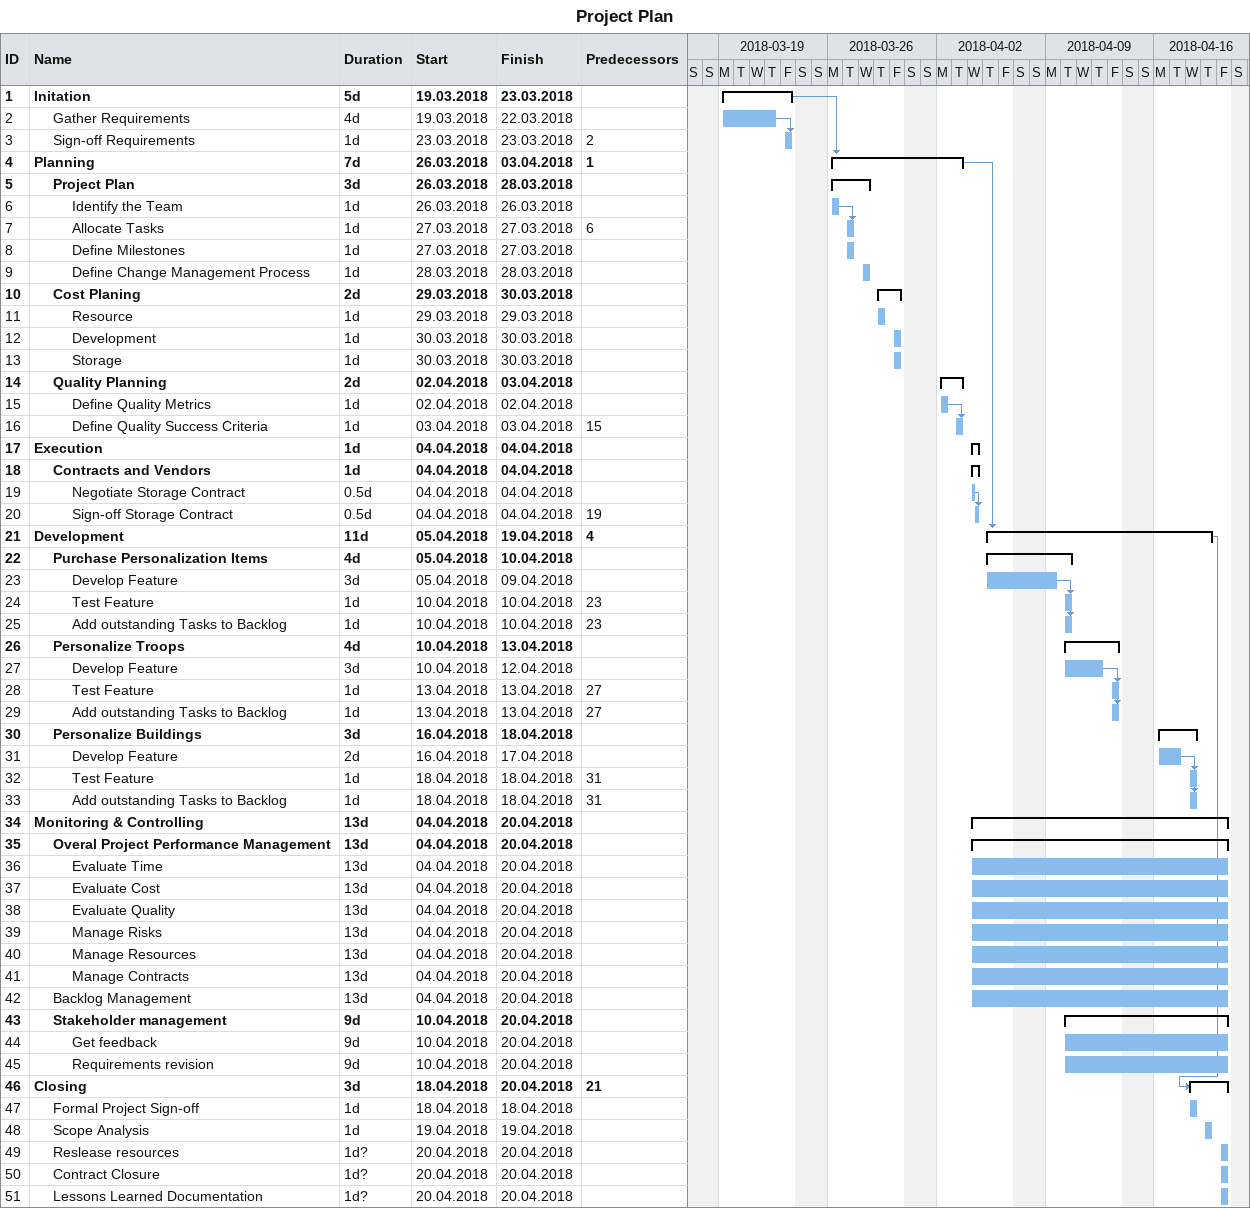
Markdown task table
Project Plan

| ID | Level | Task | Duration | Start | Finish | Predecessors |
|---|---|---|---|---|---|---|
| 1 | 1 | **Initation** | 5d | 2018-03-19 | 2018-03-23 |  |
| 2 | 2 | Gather Requirements | 4d | 2018-03-19 | 2018-03-22 |  |
| 3 | 2 | Sign-off Requirements | 1d | 2018-03-23 | 2018-03-23 | 2 |
| 4 | 1 | **Planning** | 7d | 2018-03-26 | 2018-04-03 | 1 |
| 5 | 2 | **Project Plan** | 3d | 2018-03-26 | 2018-03-28 |  |
| 6 | 3 | Identify the Team | 1d | 2018-03-26 | 2018-03-26 |  |
| 7 | 3 | Allocate Tasks | 1d | 2018-03-27 | 2018-03-27 | 6 |
| 8 | 3 | Define Milestones | 1d | 2018-03-27 | 2018-03-27 |  |
| 9 | 3 | Define Change Management Process | 1d | 2018-03-28 | 2018-03-28 |  |
| 10 | 2 | **Cost Planing** | 2d | 2018-03-29 | 2018-03-30 |  |
| 11 | 3 | Resource | 1d | 2018-03-29 | 2018-03-29 |  |
| 12 | 3 | Development | 1d | 2018-03-30 | 2018-03-30 |  |
| 13 | 3 | Storage | 1d | 2018-03-30 | 2018-03-30 |  |
| 14 | 2 | **Quality Planning** | 2d | 2018-04-02 | 2018-04-03 |  |
| 15 | 3 | Define Quality Metrics | 1d | 2018-04-02 | 2018-04-02 |  |
| 16 | 3 | Define Quality Success Criteria | 1d | 2018-04-03 | 2018-04-03 | 15 |
| 17 | 1 | **Execution** | 1d | 2018-04-04 | 2018-04-04 |  |
| 18 | 2 | **Contracts and Vendors** | 1d | 2018-04-04 | 2018-04-04 |  |
| 19 | 3 | Negotiate Storage Contract | 0.5d | 2018-04-04 | 2018-04-04 |  |
| 20 | 3 | Sign-off Storage Contract | 0.5d | 2018-04-04 | 2018-04-04 | 19 |
| 21 | 1 | **Development** | 11d | 2018-04-05 | 2018-04-19 | 4 |
| 22 | 2 | **Purchase Personalization Items** | 4d | 2018-04-05 | 2018-04-10 |  |
| 23 | 3 | Develop Feature | 3d | 2018-04-05 | 2018-04-09 |  |
| 24 | 3 | Test Feature | 1d | 2018-04-10 | 2018-04-10 | 23 |
| 25 | 3 | Add outstanding Tasks to Backlog | 1d | 2018-04-10 | 2018-04-10 | 23 |
| 26 | 2 | **Personalize Troops** | 4d | 2018-04-10 | 2018-04-13 |  |
| 27 | 3 | Develop Feature | 3d | 2018-04-10 | 2018-04-12 |  |
| 28 | 3 | Test Feature | 1d | 2018-04-13 | 2018-04-13 | 27 |
| 29 | 3 | Add outstanding Tasks to Backlog | 1d | 2018-04-13 | 2018-04-13 | 27 |
| 30 | 2 | **Personalize Buildings** | 3d | 2018-04-16 | 2018-04-18 |  |
| 31 | 3 | Develop Feature | 2d | 2018-04-16 | 2018-04-17 |  |
| 32 | 3 | Test Feature | 1d | 2018-04-18 | 2018-04-18 | 31 |
| 33 | 3 | Add outstanding Tasks to Backlog | 1d | 2018-04-18 | 2018-04-18 | 31 |
| 34 | 1 | **Monitoring & Controlling** | 13d | 2018-04-04 | 2018-04-20 |  |
| 35 | 2 | **Overal Project Performance Management** | 13d | 2018-04-04 | 2018-04-20 |  |
| 36 | 3 | Evaluate Time | 13d | 2018-04-04 | 2018-04-20 |  |
| 37 | 3 | Evaluate Cost | 13d | 2018-04-04 | 2018-04-20 |  |
| 38 | 3 | Evaluate Quality | 13d | 2018-04-04 | 2018-04-20 |  |
| 39 | 3 | Manage Risks | 13d | 2018-04-04 | 2018-04-20 |  |
| 40 | 3 | Manage Resources | 13d | 2018-04-04 | 2018-04-20 |  |
| 41 | 3 | Manage Contracts | 13d | 2018-04-04 | 2018-04-20 |  |
| 42 | 2 | Backlog Management | 13d | 2018-04-04 | 2018-04-20 |  |
| 43 | 2 | **Stakeholder management** | 9d | 2018-04-10 | 2018-04-20 |  |
| 44 | 3 | Get feedback | 9d | 2018-04-10 | 2018-04-20 |  |
| 45 | 3 | Requirements revision | 9d | 2018-04-10 | 2018-04-20 |  |
| 46 | 1 | **Closing** | 3d | 2018-04-18 | 2018-04-20 | 21 |
| 47 | 2 | Formal Project Sign-off | 1d | 2018-04-18 | 2018-04-18 |  |
| 48 | 2 | Scope Analysis | 1d | 2018-04-19 | 2018-04-19 |  |
| 49 | 2 | Reslease resources | 1d? | 2018-04-20 | 2018-04-20 |  |
| 50 | 2 | Contract Closure | 1d? | 2018-04-20 | 2018-04-20 |  |
| 51 | 2 | Lessons Learned Documentation | 1d? | 2018-04-20 | 2018-04-20 |  |
